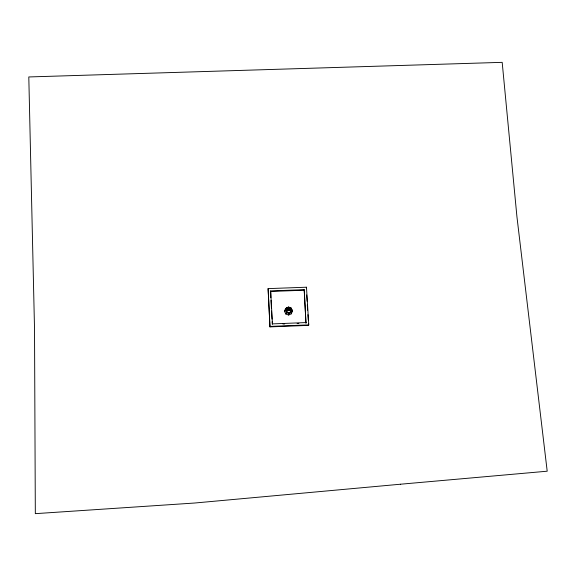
<?xml version="1.0" encoding="UTF-8"?>
<svg xmlns="http://www.w3.org/2000/svg" width="576" height="576" viewBox="0 0 576 576"><rect width="100%" height="100%" fill="white"/><g stroke="black" fill="none" stroke-linecap="round" stroke-linejoin="round"><path stroke-width="0.86" d="M292.32 311.069L290.995 307.886L290.52 308.275L291.37 310.01L290.722 311.81L288.965 312.61L288.648 315.036L285.833 314.028L284.537 311.371L285.523 308.628L288.562 307.008L290.995 307.886L292.111 310.176L292.32 311.069L291.341 313.812L288.648 315.036M268.099 288.626L269.978 326.894L308.549 325.382L308.772 324.878L306.475 287.208L268.099 288.626L269.978 326.894M270.842 297.698L270.662 290.909L304.2 289.67L305.971 323.086L304.2 289.67M287.568 310.154L287.971 309.96M289.382 309.931L290.081 309.96C290.7 311.098 286.452 310.313 287.964 310.342M287.647 309.917L288.302 309.067L287.669 310.234M288.547 310.248L289.015 310.298M290.095 310.27C288.598 309.938 292.118 309.622 290.333 308.333L287.942 309.002M287.957 309.319L289.728 308.621L290.405 308.923M290.333 308.333L290.765 308.974M290.081 309.96L290.059 310.378M290.75 308.664L290.506 309.348M291.37 310.01L292.111 310.176L291.341 313.812M288.965 312.61L287.114 311.947L286.265 310.205L286.913 308.412L288.677 307.613L291.024 308.419M291.78 311.09L292.111 310.176M306.266 287.777L306.475 287.208M285.833 314.028L287.114 311.947M289.699 310.133L289.98 309.773M284.537 311.371L286.236 308.066L286.913 308.412M285.523 308.628L288.562 307.008L288.677 307.613M286.265 310.205L285.386 310.435L286.502 312.725L288.936 313.603L291.262 312.545L290.722 311.81M306.187 322.574L272.448 323.892L270.662 290.909M282.931 323.986L284.702 323.914M297.108 323.431L298.879 323.359M270.13 326.39L308.772 324.878M270.511 291.47L303.984 290.232M306.698 294.941L307.08 301.205M307.296 304.79L307.627 310.162M307.894 314.64L308.225 320.011M308.441 323.597L308.549 325.382M290.686 309.226L290.743 309.636M290.016 308.29L290.117 308.866M289.462 308.376L289.426 308.844M287.611 310.039L287.59 310.471M270.994 300.37L271.426 308.383M271.57 311.047L272.002 319.061M272.146 321.725L272.297 324.396M400.37 484.229L194.674 503.021L35.323 513.655L34.524 329.062L28.8 76.954L502.186 62.345L516.917 216.569L547.2 471.204L400.37 484.229"/></g></svg>
